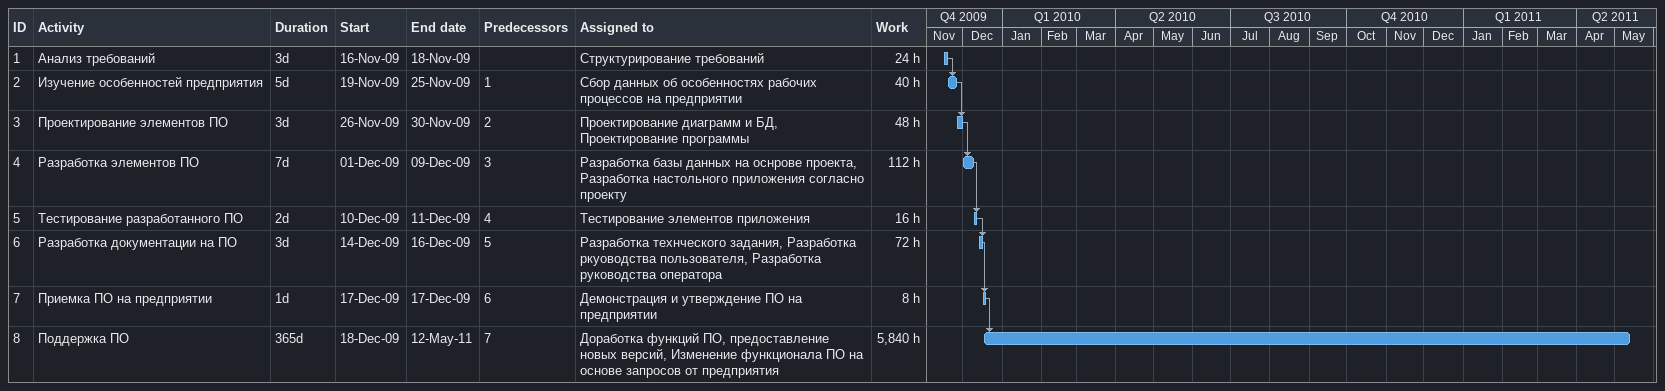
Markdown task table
| ID | Task | Duration | Start | Finish | Predecessors | Resources | Work (h) |
|---|---|---|---|---|---|---|---|
| 1 | Анализ требований | 3d | 2009-11-16 | 2009-11-18 |  | Структурирование требований | 24 |
| 2 | Изучение особенностей предприятия | 5d | 2009-11-19 | 2009-11-25 | 1 | Сбор данных об особенностях рабочих процессов на предприятии | 40 |
| 3 | Проектирование элементов ПО | 3d | 2009-11-26 | 2009-11-30 | 2 | Проектирование диаграмм и БД, Проектирование программы | 48 |
| 4 | Разработка элементов ПО | 7d | 2009-12-01 | 2009-12-09 | 3 | Разработка базы данных на оснрове проекта, Разработка настольного приложения согласно проекту | 112 |
| 5 | Тестирование разработанного ПО | 2d | 2009-12-10 | 2009-12-11 | 4 | Тестирование элементов приложения | 16 |
| 6 | Разработка документации на ПО | 3d | 2009-12-14 | 2009-12-16 | 5 | Разработка технческого задания, Разработка ркуоводства пользователя, Разработка руководства оператора | 72 |
| 7 | Приемка ПО на предприятии | 1d | 2009-12-17 | 2009-12-17 | 6 | Демонстрация и утверждение ПО на предприятии | 8 |
| 8 | Поддержка ПО | 365d | 2009-12-18 | 2011-05-12 | 7 | Доработка функций ПО, предоставление новых версий, Изменение функционала ПО на основе запросов от предприятия | 5840 |
